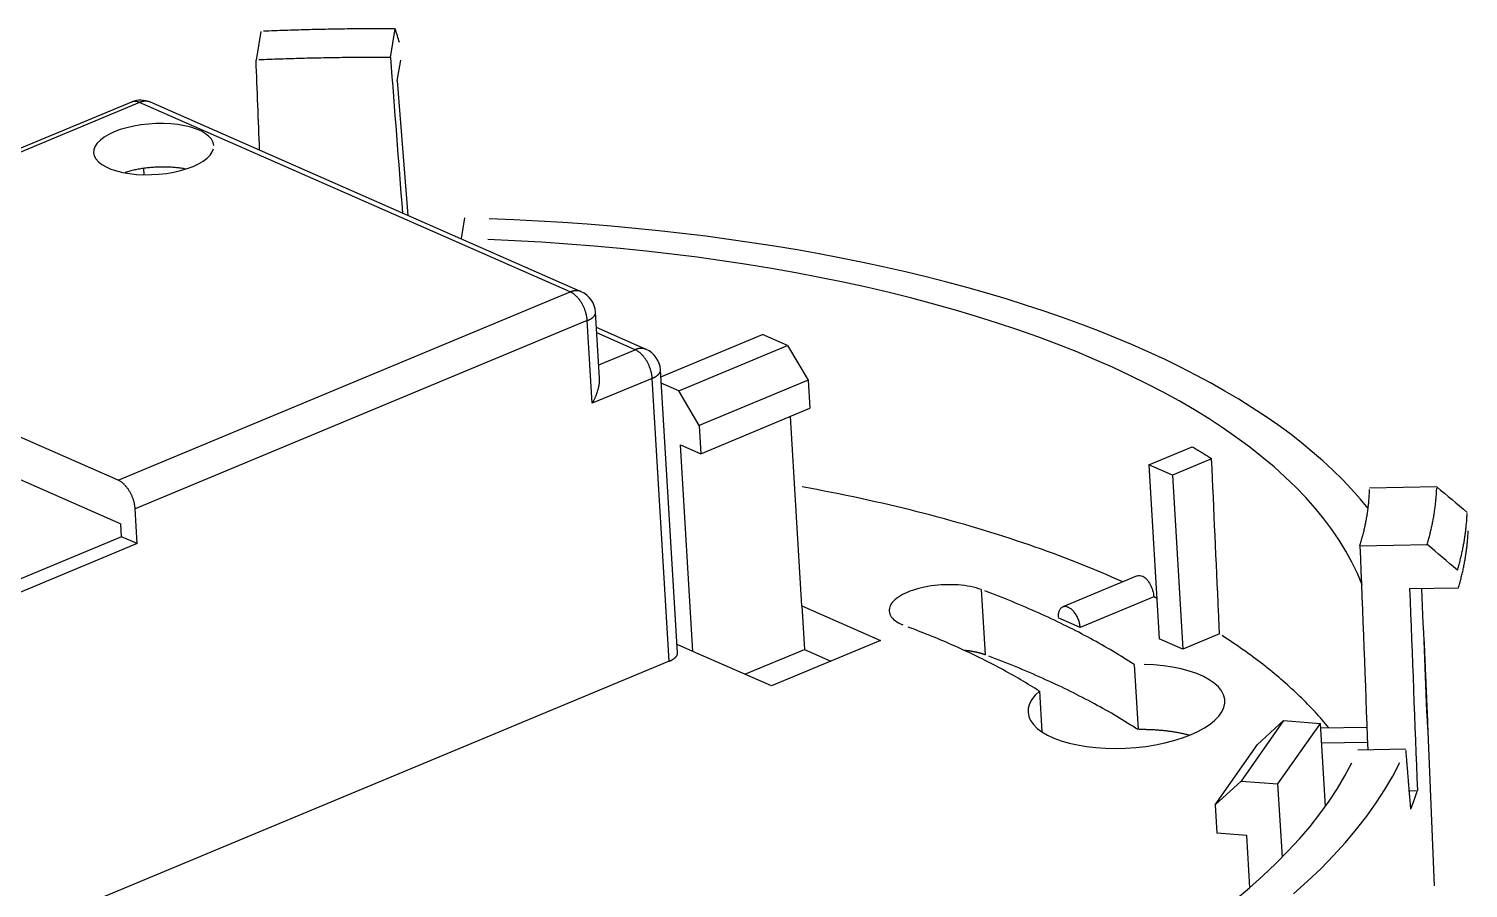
# Model space of a CAD drawing. Extents: x 31 to 995, y 307 to 726.
# Drawn here: x 484.68 to 514.6, y 551.55 to 569.42 of the extents above; entities that cross this region are included whole.
import ezdxf

# ---------------------------------------------------------------- set-up
doc = ezdxf.new("R2010")
doc.units = 0
doc.header["$LTSCALE"] = 10
doc.header["$MEASUREMENT"] = 0
doc.layers.add('3', color=7, linetype='Continuous')

msp = doc.modelspace()

# ---------------------------------------------------------------- linework, layer by layer
at = {"layer": '3', "linetype": 'Continuous'}
for p, q in [((489.504, 569.367), (489.403, 568.77)), ((492.196, 568.823), (492.297, 569.42)), ((492.339, 568.337), (492.412, 568.771)), ((486.817, 567.897), (477.418, 563.984)), ((486.982, 567.888), (477.583, 563.975)), ((495.935, 563.95), (486.982, 567.888)), ((496.164, 563.955), (487.211, 567.893)), ((487.065, 566.518), (487.073, 566.387)), ((493.737, 565.489), (493.665, 565.061)), ((486.536, 560.036), (477.583, 563.975)), ((486.536, 560.036), (495.935, 563.95)), ((496.544, 562.158), (496.462, 563.527)), ((496.289, 563.353), (486.89, 559.44)), ((496.393, 561.634), (496.289, 563.353)), ((497.513, 562.755), (496.481, 563.209)), ((477.638, 563.07), (486.591, 559.131)), ((497.285, 562.749), (496.487, 563.1)), ((497.82, 562.184), (499.932, 563.064)), ((500.454, 562.834), (499.932, 563.064)), ((496.528, 562.434), (497.285, 562.749)), ((498.189, 561.891), (500.454, 562.834)), ((500.454, 562.834), (500.879, 562.118)), ((498.166, 556.446), (497.811, 562.327)), ((497.639, 562.153), (496.393, 561.634)), ((497.994, 556.272), (497.639, 562.153)), ((498.189, 561.891), (497.828, 562.05)), ((500.879, 562.118), (498.614, 561.175)), ((500.879, 562.118), (500.915, 561.53)), ((498.614, 561.175), (498.189, 561.891)), ((498.65, 560.587), (500.915, 561.53)), ((498.614, 561.175), (498.65, 560.587)), ((500.75, 557.42), (500.511, 561.362)), ((498.225, 560.774), (498.65, 560.587)), ((498.485, 556.477), (498.225, 560.774)), ((507.962, 560.356), (508.861, 560.73)), ((507.962, 560.356), (508.18, 556.737)), ((508.452, 560.14), (507.962, 560.356)), ((509.268, 560.48), (508.452, 560.14)), ((508.452, 560.14), (508.671, 556.521)), ((513.951, 559.894), (512.554, 559.868)), ((486.934, 558.716), (486.89, 559.44)), ((486.607, 558.86), (486.591, 559.131)), ((486.607, 558.86), (482.954, 557.339)), ((486.934, 558.716), (482.97, 557.066)), ((486.934, 558.716), (486.607, 558.86)), ((512.353, 558.674), (513.749, 558.701)), ((507.724, 558.045), (506.173, 557.399)), ((513.385, 557.781), (514.4, 557.8)), ((504.479, 557.761), (504.561, 556.404)), ((508.065, 557.612), (506.536, 556.975)), ((500.75, 557.42), (502.383, 556.701)), ((500.75, 557.42), (500.804, 556.515)), ((506.536, 556.975), (506.079, 557.176)), ((498.485, 556.477), (498.156, 556.621)), ((502.383, 556.701), (500.118, 555.758)), ((508.671, 556.521), (508.18, 556.737)), ((509.434, 556.839), (508.671, 556.521)), ((500.118, 555.758), (498.485, 556.477)), ((499.568, 556), (500.804, 556.515)), ((500.804, 556.515), (501.355, 556.273)), ((497.994, 556.272), (477.088, 547.568)), ((507.657, 556.206), (507.739, 554.849)), ((505.688, 555.648), (505.739, 554.803)), ((513.745, 555.241), (513.754, 555.241)), ((513.904, 551.605), (513.759, 555.145)), ((510.766, 555.037), (509.884, 553.78)), ((510.226, 554.541), (510.766, 555.037)), ((510.647, 553.719), (511.529, 554.976)), ((510.766, 555.037), (511.529, 554.976)), ((511.633, 553.253), (511.529, 554.976)), ((511.535, 554.884), (512.497, 554.902)), ((509.344, 553.284), (510.226, 554.541)), ((512.509, 554.584), (511.554, 554.566)), ((513.307, 554.443), (512.305, 554.424)), ((509.884, 553.78), (509.344, 553.284)), ((509.884, 553.78), (510.647, 553.719)), ((510.739, 552.199), (510.647, 553.719)), ((513.379, 553.58), (513.546, 553.583)), ((509.344, 553.284), (509.38, 552.696)), ((510, 552.646), (509.38, 552.696)), ((510.065, 551.57), (510, 552.646))]:
    msp.add_line(p, q, dxfattribs=at)
for points in [[(492.297, 569.42, 0), (492.242, 569.42, 0), (492.186, 569.421, 0), (492.13, 569.421, 0), (492.075, 569.421, 0), (492.019, 569.421, 0), (491.963, 569.421, 0), (491.908, 569.421, 0), (491.852, 569.421, 0), (491.796, 569.421, 0), (491.741, 569.42, 0), (491.685, 569.42, 0), (491.629, 569.42, 0), (491.573, 569.419, 0), (491.518, 569.419, 0), (491.462, 569.418, 0), (491.406, 569.418, 0), (491.35, 569.417, 0), (491.294, 569.417, 0), (491.239, 569.416, 0), (491.183, 569.415, 0), (491.127, 569.414, 0), (491.071, 569.413, 0), (491.015, 569.412, 0), (490.959, 569.411, 0), (490.903, 569.41, 0), (490.848, 569.409, 0), (490.792, 569.408, 0), (490.736, 569.407, 0), (490.68, 569.406, 0), (490.624, 569.404, 0), (490.568, 569.403, 0), (490.512, 569.402, 0), (490.456, 569.4, 0), (490.4, 569.399, 0), (490.344, 569.397, 0), (490.288, 569.395, 0), (490.232, 569.394, 0), (490.176, 569.392, 0), (490.12, 569.39, 0), (490.064, 569.388, 0), (490.008, 569.386, 0), (489.952, 569.385, 0), (489.896, 569.383, 0), (489.84, 569.38, 0), (489.784, 569.378, 0), (489.728, 569.376, 0), (489.672, 569.374, 0), (489.616, 569.372, 0), (489.56, 569.369, 0)], [(492.196, 568.823, 0), (492.141, 568.824, 0), (492.085, 568.824, 0), (492.03, 568.824, 0), (491.974, 568.824, 0), (491.919, 568.824, 0), (491.863, 568.825, 0), (491.807, 568.825, 0), (491.752, 568.824, 0), (491.696, 568.824, 0), (491.64, 568.824, 0), (491.584, 568.824, 0), (491.529, 568.824, 0), (491.473, 568.823, 0), (491.417, 568.823, 0), (491.361, 568.822, 0), (491.306, 568.822, 0), (491.25, 568.821, 0), (491.194, 568.821, 0), (491.138, 568.82, 0), (491.082, 568.819, 0), (491.026, 568.818, 0), (490.971, 568.818, 0), (490.915, 568.817, 0), (490.859, 568.816, 0), (490.803, 568.815, 0), (490.747, 568.813, 0), (490.691, 568.812, 0), (490.635, 568.811, 0), (490.579, 568.81, 0), (490.523, 568.809, 0), (490.467, 568.807, 0), (490.411, 568.806, 0), (490.356, 568.804, 0), (490.3, 568.803, 0), (490.244, 568.801, 0), (490.188, 568.799, 0), (490.132, 568.798, 0), (490.076, 568.796, 0), (490.02, 568.794, 0), (489.964, 568.792, 0), (489.908, 568.79, 0), (489.852, 568.788, 0), (489.796, 568.786, 0), (489.74, 568.784, 0), (489.684, 568.782, 0), (489.628, 568.78, 0), (489.572, 568.777, 0), (489.515, 568.775, 0), (489.459, 568.773, 0)], [(486.982, 567.888, 0), (486.979, 567.89, 0), (486.975, 567.891, 0), (486.972, 567.893, 0), (486.968, 567.894, 0), (486.965, 567.895, 0), (486.961, 567.897, 0), (486.957, 567.898, 0), (486.954, 567.899, 0), (486.95, 567.9, 0), (486.947, 567.901, 0), (486.943, 567.902, 0), (486.94, 567.903, 0), (486.937, 567.904, 0), (486.933, 567.905, 0), (486.93, 567.905, 0), (486.926, 567.906, 0), (486.923, 567.907, 0), (486.919, 567.907, 0), (486.916, 567.908, 0), (486.912, 567.909, 0), (486.909, 567.909, 0), (486.906, 567.909, 0), (486.902, 567.91, 0), (486.899, 567.91, 0), (486.896, 567.91, 0), (486.892, 567.91, 0), (486.889, 567.91, 0), (486.886, 567.91, 0), (486.882, 567.91, 0), (486.879, 567.91, 0), (486.876, 567.91, 0), (486.873, 567.91, 0), (486.869, 567.91, 0), (486.866, 567.91, 0), (486.863, 567.909, 0), (486.86, 567.909, 0), (486.857, 567.908, 0), (486.853, 567.908, 0), (486.85, 567.907, 0), (486.847, 567.907, 0), (486.844, 567.906, 0), (486.841, 567.905, 0), (486.838, 567.904, 0), (486.835, 567.904, 0), (486.832, 567.903, 0), (486.829, 567.902, 0), (486.826, 567.901, 0), (486.823, 567.9, 0), (486.82, 567.899, 0)], [(487.211, 567.893, 0), (487.207, 567.895, 0), (487.203, 567.897, 0), (487.199, 567.899, 0), (487.194, 567.9, 0), (487.19, 567.901, 0), (487.186, 567.903, 0), (487.182, 567.904, 0), (487.177, 567.905, 0), (487.173, 567.907, 0), (487.169, 567.908, 0), (487.164, 567.909, 0), (487.16, 567.91, 0), (487.156, 567.91, 0), (487.151, 567.911, 0), (487.147, 567.912, 0), (487.142, 567.912, 0), (487.138, 567.913, 0), (487.133, 567.913, 0), (487.129, 567.914, 0), (487.124, 567.914, 0), (487.12, 567.914, 0), (487.115, 567.915, 0), (487.11, 567.915, 0), (487.106, 567.915, 0), (487.101, 567.915, 0), (487.096, 567.914, 0), (487.092, 567.914, 0), (487.087, 567.914, 0), (487.082, 567.914, 0), (487.078, 567.913, 0), (487.073, 567.913, 0), (487.068, 567.912, 0), (487.063, 567.911, 0), (487.059, 567.911, 0), (487.054, 567.91, 0), (487.049, 567.909, 0), (487.044, 567.908, 0), (487.04, 567.907, 0), (487.035, 567.906, 0), (487.03, 567.904, 0), (487.025, 567.903, 0), (487.021, 567.902, 0), (487.016, 567.9, 0), (487.011, 567.899, 0), (487.006, 567.897, 0), (487.001, 567.896, 0), (486.997, 567.894, 0), (486.992, 567.892, 0), (486.987, 567.89, 0)], [(488.523, 566.994, 0), (488.509, 567.06, 0), (488.476, 567.123, 0), (488.424, 567.183, 0), (488.353, 567.239, 0), (488.266, 567.29, 0), (488.163, 567.335, 0), (488.046, 567.373, 0), (487.917, 567.404, 0), (487.778, 567.428, 0), (487.63, 567.444, 0), (487.478, 567.451, 0), (487.322, 567.45, 0), (487.165, 567.44, 0), (487.01, 567.423, 0), (486.859, 567.397, 0), (486.715, 567.364, 0), (486.58, 567.324, 0), (486.455, 567.277, 0), (486.344, 567.225, 0), (486.247, 567.168, 0), (486.166, 567.107, 0), (486.103, 567.043, 0), (486.059, 566.977, 0), (486.033, 566.91, 0), (486.027, 566.844, 0), (486.041, 566.778, 0), (486.075, 566.715, 0), (486.127, 566.655, 0), (486.197, 566.599, 0), (486.284, 566.548, 0), (486.387, 566.503, 0), (486.504, 566.465, 0), (486.633, 566.433, 0), (486.773, 566.41, 0), (486.92, 566.394, 0), (487.073, 566.387, 0), (487.229, 566.388, 0), (487.385, 566.398, 0), (487.54, 566.415, 0), (487.691, 566.441, 0), (487.835, 566.474, 0), (487.971, 566.514, 0), (488.095, 566.561, 0), (488.206, 566.613, 0), (488.303, 566.67, 0), (488.384, 566.731, 0), (488.447, 566.795, 0), (488.492, 566.861, 0), (488.517, 566.928, 0)], [(487.943, 566.505, 0), (487.919, 566.51, 0), (487.895, 566.514, 0), (487.871, 566.518, 0), (487.847, 566.521, 0), (487.822, 566.525, 0), (487.797, 566.528, 0), (487.772, 566.531, 0), (487.747, 566.533, 0), (487.722, 566.536, 0), (487.696, 566.538, 0), (487.67, 566.54, 0), (487.644, 566.542, 0), (487.618, 566.543, 0), (487.592, 566.544, 0), (487.566, 566.545, 0), (487.539, 566.546, 0), (487.512, 566.546, 0), (487.486, 566.547, 0), (487.459, 566.547, 0), (487.432, 566.546, 0), (487.405, 566.546, 0), (487.379, 566.545, 0), (487.352, 566.544, 0), (487.325, 566.543, 0), (487.298, 566.541, 0), (487.271, 566.54, 0), (487.244, 566.538, 0), (487.217, 566.535, 0), (487.19, 566.533, 0), (487.164, 566.53, 0), (487.137, 566.527, 0), (487.111, 566.524, 0), (487.084, 566.521, 0), (487.058, 566.517, 0), (487.032, 566.513, 0), (487.006, 566.509, 0), (486.98, 566.504, 0), (486.954, 566.5, 0), (486.928, 566.495, 0), (486.903, 566.49, 0), (486.878, 566.485, 0), (486.853, 566.479, 0), (486.828, 566.474, 0), (486.803, 566.468, 0), (486.779, 566.462, 0), (486.755, 566.455, 0), (486.731, 566.449, 0), (486.708, 566.442, 0), (486.685, 566.435, 0)], [(512.521, 559.448, 0), (512.354, 559.65, 0), (512.176, 559.85, 0), (511.988, 560.048, 0), (511.789, 560.244, 0), (511.58, 560.437, 0), (511.361, 560.628, 0), (511.131, 560.817, 0), (510.892, 561.003, 0), (510.642, 561.186, 0), (510.382, 561.366, 0), (510.113, 561.543, 0), (509.834, 561.717, 0), (509.546, 561.889, 0), (509.248, 562.057, 0), (508.941, 562.222, 0), (508.625, 562.383, 0), (508.3, 562.542, 0), (507.966, 562.696, 0), (507.624, 562.848, 0), (507.273, 562.995, 0), (506.914, 563.14, 0), (506.547, 563.28, 0), (506.171, 563.417, 0), (505.788, 563.549, 0), (505.397, 563.678, 0), (504.999, 563.803, 0), (504.594, 563.924, 0), (504.182, 564.041, 0), (503.762, 564.153, 0), (503.336, 564.262, 0), (502.904, 564.366, 0), (502.465, 564.466, 0), (502.02, 564.561, 0), (501.569, 564.653, 0), (501.113, 564.739, 0), (500.651, 564.822, 0), (500.184, 564.9, 0), (499.712, 564.973, 0), (499.235, 565.042, 0), (498.754, 565.106, 0), (498.268, 565.165, 0), (497.778, 565.22, 0), (497.284, 565.27, 0), (496.786, 565.316, 0), (496.285, 565.357, 0), (495.781, 565.393, 0), (495.274, 565.424, 0), (494.764, 565.45, 0), (494.252, 565.472, 0)], [(512.4, 557.863, 0), (512.3, 558.097, 0), (512.187, 558.328, 0), (512.061, 558.558, 0), (511.92, 558.786, 0), (511.767, 559.011, 0), (511.599, 559.234, 0), (511.419, 559.455, 0), (511.225, 559.673, 0), (511.018, 559.888, 0), (510.799, 560.101, 0), (510.566, 560.31, 0), (510.321, 560.516, 0), (510.063, 560.72, 0), (509.793, 560.919, 0), (509.511, 561.116, 0), (509.217, 561.308, 0), (508.91, 561.498, 0), (508.592, 561.683, 0), (508.263, 561.864, 0), (507.922, 562.041, 0), (507.571, 562.215, 0), (507.208, 562.384, 0), (506.834, 562.548, 0), (506.451, 562.708, 0), (506.057, 562.864, 0), (505.653, 563.015, 0), (505.239, 563.161, 0), (504.815, 563.303, 0), (504.383, 563.439, 0), (503.941, 563.571, 0), (503.491, 563.697, 0), (503.033, 563.819, 0), (502.566, 563.935, 0), (502.091, 564.046, 0), (501.609, 564.151, 0), (501.119, 564.252, 0), (500.622, 564.346, 0), (500.119, 564.436, 0), (499.609, 564.519, 0), (499.093, 564.597, 0), (498.571, 564.67, 0), (498.044, 564.737, 0), (497.511, 564.797, 0), (496.974, 564.853, 0), (496.432, 564.902, 0), (495.885, 564.945, 0), (495.335, 564.983, 0), (494.781, 565.015, 0), (494.225, 565.041, 0)], [(496.164, 563.955, 0), (496.16, 563.957, 0), (496.156, 563.958, 0), (496.152, 563.96, 0), (496.147, 563.961, 0), (496.143, 563.963, 0), (496.139, 563.964, 0), (496.135, 563.966, 0), (496.13, 563.967, 0), (496.126, 563.968, 0), (496.122, 563.969, 0), (496.117, 563.97, 0), (496.113, 563.971, 0), (496.109, 563.972, 0), (496.104, 563.973, 0), (496.1, 563.973, 0), (496.095, 563.974, 0), (496.091, 563.974, 0), (496.086, 563.975, 0), (496.082, 563.975, 0), (496.077, 563.976, 0), (496.073, 563.976, 0), (496.068, 563.976, 0), (496.063, 563.976, 0), (496.059, 563.976, 0), (496.054, 563.976, 0), (496.049, 563.976, 0), (496.045, 563.976, 0), (496.04, 563.975, 0), (496.035, 563.975, 0), (496.031, 563.974, 0), (496.026, 563.974, 0), (496.021, 563.973, 0), (496.016, 563.973, 0), (496.012, 563.972, 0), (496.007, 563.971, 0), (496.002, 563.97, 0), (495.997, 563.969, 0), (495.993, 563.968, 0), (495.988, 563.967, 0), (495.983, 563.966, 0), (495.978, 563.964, 0), (495.974, 563.963, 0), (495.969, 563.962, 0), (495.964, 563.96, 0), (495.959, 563.959, 0), (495.954, 563.957, 0), (495.95, 563.955, 0), (495.945, 563.953, 0), (495.94, 563.951, 0)], [(496.289, 563.353, 0), (496.288, 563.368, 0), (496.287, 563.382, 0), (496.285, 563.397, 0), (496.283, 563.411, 0), (496.281, 563.426, 0), (496.278, 563.441, 0), (496.275, 563.456, 0), (496.272, 563.47, 0), (496.269, 563.485, 0), (496.265, 563.5, 0), (496.261, 563.515, 0), (496.256, 563.53, 0), (496.252, 563.545, 0), (496.247, 563.56, 0), (496.241, 563.574, 0), (496.236, 563.589, 0), (496.23, 563.604, 0), (496.224, 563.618, 0), (496.217, 563.633, 0), (496.211, 563.647, 0), (496.204, 563.661, 0), (496.197, 563.675, 0), (496.19, 563.689, 0), (496.182, 563.702, 0), (496.174, 563.715, 0), (496.166, 563.729, 0), (496.158, 563.741, 0), (496.15, 563.754, 0), (496.141, 563.767, 0), (496.132, 563.779, 0), (496.124, 563.791, 0), (496.115, 563.802, 0), (496.105, 563.813, 0), (496.096, 563.824, 0), (496.087, 563.835, 0), (496.077, 563.845, 0), (496.067, 563.855, 0), (496.057, 563.865, 0), (496.047, 563.874, 0), (496.038, 563.883, 0), (496.027, 563.891, 0), (496.017, 563.9, 0), (496.007, 563.907, 0), (495.997, 563.915, 0), (495.987, 563.921, 0), (495.976, 563.928, 0), (495.966, 563.934, 0), (495.956, 563.94, 0), (495.945, 563.945, 0)], [(496.289, 563.353, 0), (496.296, 563.356, 0), (496.302, 563.359, 0), (496.309, 563.362, 0), (496.315, 563.365, 0), (496.321, 563.368, 0), (496.327, 563.371, 0), (496.333, 563.374, 0), (496.339, 563.377, 0), (496.345, 563.38, 0), (496.35, 563.383, 0), (496.356, 563.386, 0), (496.361, 563.39, 0), (496.367, 563.393, 0), (496.372, 563.396, 0), (496.377, 563.4, 0), (496.382, 563.403, 0), (496.386, 563.406, 0), (496.391, 563.41, 0), (496.395, 563.413, 0), (496.4, 563.417, 0), (496.404, 563.42, 0), (496.408, 563.424, 0), (496.412, 563.427, 0), (496.416, 563.431, 0), (496.419, 563.434, 0), (496.423, 563.438, 0), (496.426, 563.442, 0), (496.429, 563.445, 0), (496.432, 563.449, 0), (496.435, 563.453, 0), (496.438, 563.456, 0), (496.441, 563.46, 0), (496.443, 563.464, 0), (496.445, 563.467, 0), (496.448, 563.471, 0), (496.45, 563.475, 0), (496.451, 563.479, 0), (496.453, 563.482, 0), (496.455, 563.486, 0), (496.456, 563.49, 0), (496.457, 563.494, 0), (496.458, 563.497, 0), (496.459, 563.501, 0), (496.46, 563.505, 0), (496.461, 563.509, 0), (496.461, 563.512, 0), (496.462, 563.516, 0), (496.462, 563.52, 0), (496.462, 563.524, 0)], [(497.513, 562.755, 0), (497.509, 562.756, 0), (497.505, 562.758, 0), (497.501, 562.76, 0), (497.497, 562.761, 0), (497.493, 562.763, 0), (497.488, 562.764, 0), (497.484, 562.765, 0), (497.48, 562.766, 0), (497.476, 562.768, 0), (497.471, 562.769, 0), (497.467, 562.77, 0), (497.463, 562.771, 0), (497.458, 562.771, 0), (497.454, 562.772, 0), (497.449, 562.773, 0), (497.445, 562.774, 0), (497.44, 562.774, 0), (497.436, 562.775, 0), (497.431, 562.775, 0), (497.427, 562.775, 0), (497.422, 562.776, 0), (497.417, 562.776, 0), (497.413, 562.776, 0), (497.408, 562.776, 0), (497.404, 562.776, 0), (497.399, 562.776, 0), (497.394, 562.775, 0), (497.39, 562.775, 0), (497.385, 562.775, 0), (497.38, 562.774, 0), (497.375, 562.774, 0), (497.371, 562.773, 0), (497.366, 562.772, 0), (497.361, 562.772, 0), (497.356, 562.771, 0), (497.352, 562.77, 0), (497.347, 562.769, 0), (497.342, 562.768, 0), (497.337, 562.767, 0), (497.333, 562.765, 0), (497.328, 562.764, 0), (497.323, 562.763, 0), (497.318, 562.761, 0), (497.313, 562.76, 0), (497.309, 562.758, 0), (497.304, 562.757, 0), (497.299, 562.755, 0), (497.294, 562.753, 0), (497.289, 562.751, 0)], [(497.639, 562.153, 0), (497.638, 562.167, 0), (497.636, 562.182, 0), (497.635, 562.196, 0), (497.633, 562.211, 0), (497.63, 562.226, 0), (497.628, 562.24, 0), (497.625, 562.255, 0), (497.622, 562.27, 0), (497.618, 562.285, 0), (497.614, 562.3, 0), (497.61, 562.315, 0), (497.606, 562.33, 0), (497.601, 562.345, 0), (497.596, 562.359, 0), (497.591, 562.374, 0), (497.585, 562.389, 0), (497.579, 562.403, 0), (497.573, 562.418, 0), (497.567, 562.432, 0), (497.56, 562.446, 0), (497.553, 562.461, 0), (497.546, 562.474, 0), (497.539, 562.488, 0), (497.532, 562.502, 0), (497.524, 562.515, 0), (497.516, 562.528, 0), (497.508, 562.541, 0), (497.499, 562.554, 0), (497.491, 562.566, 0), (497.482, 562.578, 0), (497.473, 562.59, 0), (497.464, 562.602, 0), (497.455, 562.613, 0), (497.445, 562.624, 0), (497.436, 562.635, 0), (497.426, 562.645, 0), (497.417, 562.655, 0), (497.407, 562.665, 0), (497.397, 562.674, 0), (497.387, 562.683, 0), (497.377, 562.691, 0), (497.367, 562.699, 0), (497.357, 562.707, 0), (497.346, 562.714, 0), (497.336, 562.721, 0), (497.326, 562.728, 0), (497.316, 562.734, 0), (497.305, 562.739, 0), (497.295, 562.744, 0)], [(497.639, 562.153, 0), (497.645, 562.156, 0), (497.652, 562.159, 0), (497.658, 562.162, 0), (497.665, 562.165, 0), (497.671, 562.168, 0), (497.677, 562.171, 0), (497.683, 562.174, 0), (497.689, 562.177, 0), (497.694, 562.18, 0), (497.7, 562.183, 0), (497.705, 562.186, 0), (497.711, 562.189, 0), (497.716, 562.193, 0), (497.721, 562.196, 0), (497.726, 562.199, 0), (497.731, 562.203, 0), (497.736, 562.206, 0), (497.74, 562.209, 0), (497.745, 562.213, 0), (497.749, 562.216, 0), (497.753, 562.22, 0), (497.757, 562.223, 0), (497.761, 562.227, 0), (497.765, 562.23, 0), (497.769, 562.234, 0), (497.772, 562.238, 0), (497.776, 562.241, 0), (497.779, 562.245, 0), (497.782, 562.249, 0), (497.785, 562.252, 0), (497.787, 562.256, 0), (497.79, 562.26, 0), (497.793, 562.263, 0), (497.795, 562.267, 0), (497.797, 562.271, 0), (497.799, 562.275, 0), (497.801, 562.278, 0), (497.803, 562.282, 0), (497.804, 562.286, 0), (497.806, 562.29, 0), (497.807, 562.293, 0), (497.808, 562.297, 0), (497.809, 562.301, 0), (497.81, 562.305, 0), (497.81, 562.308, 0), (497.811, 562.312, 0), (497.811, 562.316, 0), (497.811, 562.32, 0), (497.811, 562.323, 0)], [(496.393, 561.634, 0), (496.399, 561.645, 0), (496.405, 561.656, 0), (496.411, 561.667, 0), (496.417, 561.678, 0), (496.423, 561.689, 0), (496.428, 561.7, 0), (496.434, 561.711, 0), (496.439, 561.722, 0), (496.444, 561.733, 0), (496.45, 561.744, 0), (496.455, 561.755, 0), (496.459, 561.766, 0), (496.464, 561.777, 0), (496.469, 561.788, 0), (496.473, 561.799, 0), (496.478, 561.81, 0), (496.482, 561.821, 0), (496.486, 561.832, 0), (496.49, 561.843, 0), (496.494, 561.854, 0), (496.498, 561.865, 0), (496.501, 561.876, 0), (496.505, 561.887, 0), (496.508, 561.898, 0), (496.511, 561.909, 0), (496.514, 561.919, 0), (496.517, 561.93, 0), (496.52, 561.941, 0), (496.523, 561.952, 0), (496.525, 561.962, 0), (496.528, 561.973, 0), (496.53, 561.983, 0), (496.532, 561.994, 0), (496.534, 562.004, 0), (496.536, 562.014, 0), (496.537, 562.024, 0), (496.539, 562.035, 0), (496.54, 562.045, 0), (496.541, 562.055, 0), (496.542, 562.064, 0), (496.543, 562.074, 0), (496.544, 562.084, 0), (496.544, 562.093, 0), (496.545, 562.103, 0), (496.545, 562.112, 0), (496.545, 562.122, 0), (496.545, 562.131, 0), (496.545, 562.14, 0), (496.545, 562.149, 0)], [(509.268, 560.48, 0), (509.261, 560.485, 0), (509.253, 560.49, 0), (509.245, 560.495, 0), (509.237, 560.5, 0), (509.229, 560.505, 0), (509.221, 560.51, 0), (509.213, 560.515, 0), (509.205, 560.52, 0), (509.197, 560.525, 0), (509.189, 560.53, 0), (509.181, 560.535, 0), (509.173, 560.54, 0), (509.165, 560.546, 0), (509.156, 560.551, 0), (509.148, 560.556, 0), (509.14, 560.561, 0), (509.132, 560.566, 0), (509.124, 560.571, 0), (509.116, 560.576, 0), (509.108, 560.581, 0), (509.1, 560.586, 0), (509.092, 560.591, 0), (509.084, 560.596, 0), (509.075, 560.601, 0), (509.067, 560.606, 0), (509.059, 560.611, 0), (509.051, 560.616, 0), (509.043, 560.621, 0), (509.035, 560.626, 0), (509.026, 560.631, 0), (509.018, 560.636, 0), (509.01, 560.641, 0), (509.002, 560.646, 0), (508.994, 560.651, 0), (508.985, 560.656, 0), (508.977, 560.661, 0), (508.969, 560.666, 0), (508.961, 560.67, 0), (508.952, 560.675, 0), (508.944, 560.68, 0), (508.936, 560.685, 0), (508.928, 560.69, 0), (508.919, 560.695, 0), (508.911, 560.7, 0), (508.903, 560.705, 0), (508.894, 560.71, 0), (508.886, 560.715, 0), (508.878, 560.72, 0), (508.869, 560.725, 0)], [(486.89, 559.44, 0), (486.889, 559.454, 0), (486.888, 559.468, 0), (486.886, 559.483, 0), (486.884, 559.498, 0), (486.882, 559.512, 0), (486.879, 559.527, 0), (486.876, 559.542, 0), (486.873, 559.557, 0), (486.87, 559.572, 0), (486.866, 559.587, 0), (486.862, 559.601, 0), (486.857, 559.616, 0), (486.852, 559.631, 0), (486.847, 559.646, 0), (486.842, 559.661, 0), (486.837, 559.675, 0), (486.831, 559.69, 0), (486.825, 559.705, 0), (486.818, 559.719, 0), (486.812, 559.733, 0), (486.805, 559.747, 0), (486.798, 559.761, 0), (486.79, 559.775, 0), (486.783, 559.788, 0), (486.775, 559.802, 0), (486.767, 559.815, 0), (486.759, 559.828, 0), (486.751, 559.84, 0), (486.742, 559.853, 0), (486.733, 559.865, 0), (486.724, 559.877, 0), (486.715, 559.888, 0), (486.706, 559.9, 0), (486.697, 559.911, 0), (486.687, 559.921, 0), (486.678, 559.932, 0), (486.668, 559.942, 0), (486.658, 559.951, 0), (486.648, 559.96, 0), (486.638, 559.969, 0), (486.628, 559.978, 0), (486.618, 559.986, 0), (486.608, 559.994, 0), (486.598, 560.001, 0), (486.588, 560.008, 0), (486.577, 560.014, 0), (486.567, 560.02, 0), (486.557, 560.026, 0), (486.546, 560.031, 0)], [(507.421, 557.919, 0), (507.307, 557.97, 0), (507.191, 558.021, 0), (507.075, 558.072, 0), (506.958, 558.122, 0), (506.839, 558.172, 0), (506.72, 558.221, 0), (506.6, 558.27, 0), (506.478, 558.319, 0), (506.356, 558.367, 0), (506.233, 558.414, 0), (506.109, 558.461, 0), (505.983, 558.508, 0), (505.857, 558.554, 0), (505.73, 558.6, 0), (505.602, 558.645, 0), (505.473, 558.69, 0), (505.344, 558.734, 0), (505.213, 558.778, 0), (505.081, 558.822, 0), (504.949, 558.865, 0), (504.815, 558.907, 0), (504.681, 558.949, 0), (504.546, 558.991, 0), (504.41, 559.032, 0), (504.273, 559.073, 0), (504.135, 559.113, 0), (503.997, 559.152, 0), (503.857, 559.191, 0), (503.717, 559.23, 0), (503.576, 559.268, 0), (503.434, 559.306, 0), (503.292, 559.343, 0), (503.148, 559.38, 0), (503.004, 559.416, 0), (502.859, 559.452, 0), (502.714, 559.487, 0), (502.567, 559.521, 0), (502.42, 559.556, 0), (502.272, 559.589, 0), (502.123, 559.622, 0), (501.974, 559.655, 0), (501.824, 559.687, 0), (501.673, 559.719, 0), (501.521, 559.75, 0), (501.369, 559.78, 0), (501.216, 559.81, 0), (501.063, 559.84, 0), (500.909, 559.869, 0), (500.754, 559.897, 0)], [(512.353, 558.674, 0), (512.36, 558.698, 0), (512.367, 558.722, 0), (512.374, 558.746, 0), (512.381, 558.77, 0), (512.388, 558.794, 0), (512.394, 558.818, 0), (512.401, 558.841, 0), (512.407, 558.865, 0), (512.414, 558.889, 0), (512.42, 558.913, 0), (512.426, 558.937, 0), (512.431, 558.961, 0), (512.437, 558.985, 0), (512.443, 559.009, 0), (512.448, 559.033, 0), (512.453, 559.057, 0), (512.459, 559.081, 0), (512.464, 559.104, 0), (512.468, 559.128, 0), (512.473, 559.152, 0), (512.478, 559.176, 0), (512.482, 559.2, 0), (512.487, 559.224, 0), (512.491, 559.248, 0), (512.495, 559.272, 0), (512.499, 559.296, 0), (512.503, 559.319, 0), (512.506, 559.343, 0), (512.51, 559.367, 0), (512.513, 559.391, 0), (512.517, 559.415, 0), (512.52, 559.439, 0), (512.523, 559.463, 0), (512.526, 559.487, 0), (512.529, 559.51, 0), (512.531, 559.534, 0), (512.534, 559.558, 0), (512.536, 559.582, 0), (512.538, 559.606, 0), (512.54, 559.63, 0), (512.542, 559.653, 0), (512.544, 559.677, 0), (512.546, 559.701, 0), (512.547, 559.725, 0), (512.549, 559.749, 0), (512.55, 559.772, 0), (512.551, 559.796, 0), (512.552, 559.82, 0), (512.553, 559.844, 0)], [(513.749, 558.701, 0), (513.757, 558.725, 0), (513.764, 558.749, 0), (513.77, 558.772, 0), (513.777, 558.796, 0), (513.784, 558.82, 0), (513.79, 558.844, 0), (513.797, 558.868, 0), (513.803, 558.892, 0), (513.809, 558.916, 0), (513.815, 558.94, 0), (513.821, 558.964, 0), (513.826, 558.988, 0), (513.832, 559.012, 0), (513.838, 559.035, 0), (513.843, 559.059, 0), (513.848, 559.083, 0), (513.853, 559.107, 0), (513.858, 559.131, 0), (513.863, 559.155, 0), (513.868, 559.179, 0), (513.872, 559.203, 0), (513.877, 559.227, 0), (513.881, 559.251, 0), (513.885, 559.274, 0), (513.889, 559.298, 0), (513.893, 559.322, 0), (513.897, 559.346, 0), (513.901, 559.37, 0), (513.905, 559.394, 0), (513.908, 559.418, 0), (513.911, 559.442, 0), (513.915, 559.465, 0), (513.918, 559.489, 0), (513.921, 559.513, 0), (513.923, 559.537, 0), (513.926, 559.561, 0), (513.929, 559.585, 0), (513.931, 559.609, 0), (513.933, 559.632, 0), (513.936, 559.656, 0), (513.938, 559.68, 0), (513.94, 559.704, 0), (513.941, 559.728, 0), (513.943, 559.751, 0), (513.945, 559.775, 0), (513.946, 559.799, 0), (513.947, 559.823, 0), (513.949, 559.847, 0), (513.95, 559.87, 0)], [(514.379, 558.165, 0), (514.387, 558.189, 0), (514.394, 558.213, 0), (514.4, 558.237, 0), (514.407, 558.261, 0), (514.414, 558.285, 0), (514.42, 558.309, 0), (514.427, 558.333, 0), (514.433, 558.358, 0), (514.439, 558.382, 0), (514.445, 558.406, 0), (514.451, 558.43, 0), (514.457, 558.454, 0), (514.462, 558.478, 0), (514.468, 558.502, 0), (514.473, 558.526, 0), (514.478, 558.55, 0), (514.483, 558.574, 0), (514.488, 558.598, 0), (514.493, 558.622, 0), (514.498, 558.647, 0), (514.503, 558.671, 0), (514.507, 558.695, 0), (514.511, 558.719, 0), (514.516, 558.743, 0), (514.52, 558.767, 0), (514.524, 558.791, 0), (514.528, 558.815, 0), (514.531, 558.839, 0), (514.535, 558.863, 0), (514.539, 558.887, 0), (514.542, 558.911, 0), (514.545, 558.935, 0), (514.548, 558.959, 0), (514.551, 558.983, 0), (514.554, 559.007, 0), (514.557, 559.031, 0), (514.559, 559.055, 0), (514.562, 559.079, 0), (514.564, 559.103, 0), (514.567, 559.127, 0), (514.569, 559.151, 0), (514.571, 559.175, 0), (514.573, 559.199, 0), (514.574, 559.223, 0), (514.576, 559.247, 0), (514.577, 559.271, 0), (514.579, 559.295, 0), (514.58, 559.319, 0), (514.581, 559.343, 0)], [(514.4, 557.8, 0), (514.408, 557.824, 0), (514.415, 557.848, 0), (514.422, 557.873, 0), (514.428, 557.897, 0), (514.435, 557.921, 0), (514.441, 557.945, 0), (514.448, 557.969, 0), (514.454, 557.994, 0), (514.46, 558.018, 0), (514.466, 558.042, 0), (514.472, 558.066, 0), (514.478, 558.09, 0), (514.484, 558.115, 0), (514.489, 558.139, 0), (514.495, 558.163, 0), (514.5, 558.187, 0), (514.505, 558.211, 0), (514.51, 558.236, 0), (514.515, 558.26, 0), (514.52, 558.284, 0), (514.524, 558.308, 0), (514.529, 558.332, 0), (514.533, 558.357, 0), (514.538, 558.381, 0), (514.542, 558.405, 0), (514.546, 558.429, 0), (514.55, 558.453, 0), (514.553, 558.477, 0), (514.557, 558.502, 0), (514.56, 558.526, 0), (514.564, 558.55, 0), (514.567, 558.574, 0), (514.57, 558.598, 0), (514.573, 558.622, 0), (514.576, 558.647, 0), (514.579, 558.671, 0), (514.581, 558.695, 0), (514.584, 558.719, 0), (514.586, 558.743, 0), (514.589, 558.767, 0), (514.591, 558.791, 0), (514.593, 558.816, 0), (514.595, 558.84, 0), (514.596, 558.864, 0), (514.598, 558.888, 0), (514.599, 558.912, 0), (514.601, 558.936, 0), (514.602, 558.96, 0), (514.603, 558.984, 0)], [(504.479, 557.761, 0), (504.428, 557.779, 0), (504.373, 557.795, 0), (504.316, 557.81, 0), (504.256, 557.823, 0), (504.194, 557.834, 0), (504.13, 557.843, 0), (504.064, 557.851, 0), (503.997, 557.857, 0), (503.929, 557.861, 0), (503.86, 557.863, 0), (503.789, 557.863, 0), (503.719, 557.861, 0), (503.648, 557.858, 0), (503.578, 557.852, 0), (503.508, 557.845, 0), (503.439, 557.836, 0), (503.37, 557.825, 0), (503.303, 557.812, 0), (503.238, 557.798, 0), (503.174, 557.782, 0), (503.112, 557.764, 0), (503.053, 557.745, 0), (502.996, 557.725, 0), (502.942, 557.703, 0), (502.89, 557.68, 0), (502.842, 557.656, 0), (502.798, 557.63, 0), (502.756, 557.604, 0), (502.719, 557.577, 0), (502.685, 557.549, 0), (502.655, 557.52, 0), (502.629, 557.491, 0), (502.608, 557.462, 0), (502.59, 557.432, 0), (502.577, 557.402, 0), (502.569, 557.372, 0), (502.564, 557.342, 0), (502.565, 557.312, 0), (502.569, 557.282, 0), (502.578, 557.253, 0), (502.592, 557.224, 0), (502.61, 557.196, 0), (502.632, 557.169, 0), (502.658, 557.142, 0), (502.688, 557.117, 0), (502.722, 557.092, 0), (502.76, 557.069, 0), (502.802, 557.047, 0), (502.847, 557.026, 0)], [(507.657, 556.206, 0), (507.604, 556.241, 0), (507.55, 556.275, 0), (507.495, 556.31, 0), (507.44, 556.344, 0), (507.385, 556.378, 0), (507.329, 556.412, 0), (507.273, 556.446, 0), (507.217, 556.479, 0), (507.16, 556.513, 0), (507.102, 556.546, 0), (507.044, 556.58, 0), (506.986, 556.613, 0), (506.927, 556.646, 0), (506.868, 556.679, 0), (506.809, 556.711, 0), (506.749, 556.744, 0), (506.689, 556.777, 0), (506.628, 556.809, 0), (506.567, 556.841, 0), (506.505, 556.873, 0), (506.443, 556.905, 0), (506.381, 556.936, 0), (506.318, 556.968, 0), (506.255, 556.999, 0), (506.192, 557.031, 0), (506.128, 557.062, 0), (506.064, 557.093, 0), (505.999, 557.124, 0), (505.934, 557.154, 0), (505.868, 557.185, 0), (505.802, 557.215, 0), (505.736, 557.245, 0), (505.669, 557.275, 0), (505.602, 557.305, 0), (505.535, 557.335, 0), (505.467, 557.364, 0), (505.399, 557.394, 0), (505.33, 557.423, 0), (505.262, 557.452, 0), (505.192, 557.481, 0), (505.123, 557.51, 0), (505.053, 557.538, 0), (504.982, 557.567, 0), (504.911, 557.595, 0), (504.84, 557.623, 0), (504.769, 557.651, 0), (504.697, 557.679, 0), (504.625, 557.706, 0), (504.552, 557.734, 0)], [(508.13, 557.579, 0), (508.128, 557.58, 0), (508.127, 557.581, 0), (508.126, 557.581, 0), (508.124, 557.582, 0), (508.123, 557.582, 0), (508.122, 557.583, 0), (508.121, 557.584, 0), (508.119, 557.584, 0), (508.118, 557.585, 0), (508.117, 557.586, 0), (508.115, 557.586, 0), (508.114, 557.587, 0), (508.113, 557.588, 0), (508.112, 557.588, 0), (508.11, 557.589, 0), (508.109, 557.59, 0), (508.108, 557.59, 0), (508.106, 557.591, 0), (508.105, 557.592, 0), (508.104, 557.592, 0), (508.102, 557.593, 0), (508.101, 557.594, 0), (508.1, 557.594, 0), (508.099, 557.595, 0), (508.097, 557.596, 0), (508.096, 557.596, 0), (508.095, 557.597, 0), (508.093, 557.598, 0), (508.092, 557.598, 0), (508.091, 557.599, 0), (508.09, 557.599, 0), (508.088, 557.6, 0), (508.087, 557.601, 0), (508.086, 557.601, 0), (508.084, 557.602, 0), (508.083, 557.603, 0), (508.082, 557.603, 0), (508.08, 557.604, 0), (508.079, 557.605, 0), (508.078, 557.605, 0), (508.077, 557.606, 0), (508.075, 557.607, 0), (508.074, 557.607, 0), (508.073, 557.608, 0), (508.071, 557.609, 0), (508.07, 557.609, 0), (508.069, 557.61, 0), (508.068, 557.611, 0), (508.066, 557.611, 0)], [(506.536, 556.975, 0), (506.534, 556.995, 0), (506.532, 557.016, 0), (506.528, 557.036, 0), (506.524, 557.057, 0), (506.519, 557.078, 0), (506.513, 557.099, 0), (506.506, 557.12, 0), (506.498, 557.14, 0), (506.49, 557.161, 0), (506.481, 557.181, 0), (506.471, 557.2, 0), (506.461, 557.219, 0), (506.45, 557.238, 0), (506.438, 557.256, 0), (506.426, 557.273, 0), (506.414, 557.289, 0), (506.401, 557.305, 0), (506.387, 557.32, 0), (506.374, 557.333, 0), (506.36, 557.346, 0), (506.346, 557.358, 0), (506.331, 557.368, 0), (506.317, 557.377, 0), (506.303, 557.386, 0), (506.288, 557.392, 0), (506.274, 557.398, 0), (506.26, 557.403, 0), (506.246, 557.406, 0), (506.232, 557.408, 0), (506.218, 557.408, 0), (506.205, 557.407, 0), (506.193, 557.405, 0), (506.18, 557.402, 0), (506.169, 557.397, 0), (506.157, 557.391, 0), (506.147, 557.384, 0), (506.137, 557.376, 0), (506.127, 557.366, 0), (506.119, 557.355, 0), (506.111, 557.343, 0), (506.104, 557.33, 0), (506.098, 557.317, 0), (506.092, 557.302, 0), (506.088, 557.286, 0), (506.084, 557.269, 0), (506.081, 557.252, 0), (506.079, 557.234, 0), (506.078, 557.215, 0), (506.078, 557.196, 0)], [(505.688, 555.648, 0), (505.641, 555.679, 0), (505.593, 555.709, 0), (505.545, 555.739, 0), (505.496, 555.769, 0), (505.448, 555.798, 0), (505.399, 555.828, 0), (505.349, 555.858, 0), (505.299, 555.887, 0), (505.249, 555.916, 0), (505.198, 555.945, 0), (505.147, 555.975, 0), (505.096, 556.003, 0), (505.045, 556.032, 0), (504.993, 556.061, 0), (504.94, 556.09, 0), (504.888, 556.118, 0), (504.834, 556.146, 0), (504.781, 556.175, 0), (504.727, 556.203, 0), (504.673, 556.231, 0), (504.619, 556.258, 0), (504.564, 556.286, 0), (504.509, 556.314, 0), (504.453, 556.341, 0), (504.398, 556.368, 0), (504.341, 556.396, 0), (504.285, 556.423, 0), (504.228, 556.45, 0), (504.171, 556.476, 0), (504.113, 556.503, 0), (504.056, 556.529, 0), (503.997, 556.556, 0), (503.939, 556.582, 0), (503.88, 556.608, 0), (503.821, 556.634, 0), (503.762, 556.66, 0), (503.702, 556.686, 0), (503.642, 556.711, 0), (503.581, 556.737, 0), (503.52, 556.762, 0), (503.459, 556.787, 0), (503.398, 556.812, 0), (503.336, 556.837, 0), (503.274, 556.862, 0), (503.212, 556.886, 0), (503.149, 556.911, 0), (503.086, 556.935, 0), (503.023, 556.959, 0), (502.959, 556.983, 0)], [(511.705, 554.887, 0), (511.671, 554.928, 0), (511.636, 554.97, 0), (511.601, 555.011, 0), (511.565, 555.053, 0), (511.529, 555.094, 0), (511.493, 555.135, 0), (511.456, 555.176, 0), (511.418, 555.217, 0), (511.38, 555.258, 0), (511.342, 555.299, 0), (511.303, 555.339, 0), (511.264, 555.38, 0), (511.224, 555.42, 0), (511.184, 555.461, 0), (511.143, 555.501, 0), (511.102, 555.541, 0), (511.06, 555.581, 0), (511.018, 555.621, 0), (510.975, 555.661, 0), (510.932, 555.701, 0), (510.889, 555.74, 0), (510.845, 555.78, 0), (510.801, 555.819, 0), (510.756, 555.858, 0), (510.71, 555.898, 0), (510.665, 555.937, 0), (510.619, 555.976, 0), (510.572, 556.015, 0), (510.525, 556.053, 0), (510.477, 556.092, 0), (510.429, 556.13, 0), (510.381, 556.169, 0), (510.332, 556.207, 0), (510.283, 556.245, 0), (510.233, 556.283, 0), (510.183, 556.321, 0), (510.132, 556.359, 0), (510.081, 556.397, 0), (510.029, 556.434, 0), (509.977, 556.471, 0), (509.925, 556.509, 0), (509.872, 556.546, 0), (509.819, 556.583, 0), (509.765, 556.62, 0), (509.711, 556.657, 0), (509.656, 556.693, 0), (509.601, 556.73, 0), (509.546, 556.766, 0), (509.49, 556.803, 0)], [(513.754, 555.241, 0), (513.753, 555.271, 0), (513.751, 555.3, 0), (513.75, 555.33, 0), (513.749, 555.359, 0), (513.748, 555.388, 0), (513.746, 555.418, 0), (513.745, 555.447, 0), (513.744, 555.477, 0), (513.743, 555.506, 0), (513.741, 555.535, 0), (513.74, 555.565, 0), (513.739, 555.594, 0), (513.738, 555.624, 0), (513.736, 555.653, 0), (513.735, 555.682, 0), (513.734, 555.712, 0), (513.732, 555.741, 0), (513.731, 555.771, 0), (513.73, 555.8, 0), (513.729, 555.829, 0), (513.727, 555.859, 0), (513.726, 555.888, 0), (513.725, 555.918, 0), (513.723, 555.947, 0), (513.722, 555.976, 0), (513.721, 556.006, 0), (513.72, 556.035, 0), (513.718, 556.064, 0), (513.717, 556.094, 0), (513.716, 556.123, 0), (513.714, 556.153, 0), (513.713, 556.182, 0), (513.712, 556.211, 0), (513.711, 556.241, 0), (513.709, 556.27, 0), (513.708, 556.3, 0), (513.707, 556.329, 0), (513.705, 556.358, 0), (513.704, 556.388, 0), (513.703, 556.417, 0), (513.701, 556.447, 0), (513.7, 556.476, 0), (513.699, 556.505, 0), (513.698, 556.535, 0), (513.696, 556.564, 0), (513.695, 556.594, 0), (513.694, 556.623, 0), (513.692, 556.652, 0), (513.691, 556.682, 0)], [(497.994, 556.272, 0), (498.001, 556.275, 0), (498.007, 556.278, 0), (498.014, 556.281, 0), (498.02, 556.284, 0), (498.026, 556.287, 0), (498.032, 556.29, 0), (498.038, 556.293, 0), (498.044, 556.296, 0), (498.05, 556.299, 0), (498.055, 556.302, 0), (498.061, 556.305, 0), (498.066, 556.309, 0), (498.071, 556.312, 0), (498.076, 556.315, 0), (498.081, 556.319, 0), (498.086, 556.322, 0), (498.091, 556.325, 0), (498.096, 556.329, 0), (498.1, 556.332, 0), (498.104, 556.336, 0), (498.109, 556.339, 0), (498.113, 556.343, 0), (498.117, 556.346, 0), (498.12, 556.35, 0), (498.124, 556.353, 0), (498.127, 556.357, 0), (498.131, 556.361, 0), (498.134, 556.364, 0), (498.137, 556.368, 0), (498.14, 556.372, 0), (498.143, 556.375, 0), (498.145, 556.379, 0), (498.148, 556.383, 0), (498.15, 556.386, 0), (498.152, 556.39, 0), (498.154, 556.394, 0), (498.156, 556.398, 0), (498.158, 556.401, 0), (498.159, 556.405, 0), (498.161, 556.409, 0), (498.162, 556.413, 0), (498.163, 556.416, 0), (498.164, 556.42, 0), (498.165, 556.424, 0), (498.166, 556.428, 0), (498.166, 556.431, 0), (498.166, 556.435, 0), (498.166, 556.439, 0), (498.166, 556.443, 0)], [(504.561, 556.404, 0), (504.554, 556.406, 0), (504.546, 556.409, 0), (504.539, 556.412, 0), (504.531, 556.414, 0), (504.524, 556.417, 0), (504.516, 556.419, 0), (504.509, 556.422, 0), (504.501, 556.424, 0), (504.493, 556.427, 0), (504.485, 556.429, 0), (504.477, 556.431, 0), (504.469, 556.434, 0), (504.461, 556.436, 0), (504.453, 556.438, 0), (504.445, 556.441, 0), (504.437, 556.443, 0), (504.429, 556.445, 0), (504.42, 556.447, 0), (504.412, 556.449, 0), (504.403, 556.451, 0), (504.395, 556.453, 0), (504.386, 556.455, 0), (504.378, 556.457, 0), (504.369, 556.459, 0), (504.361, 556.461, 0), (504.352, 556.463, 0), (504.343, 556.464, 0), (504.334, 556.466, 0), (504.325, 556.468, 0), (504.316, 556.47, 0), (504.307, 556.471, 0), (504.298, 556.473, 0), (504.289, 556.475, 0), (504.28, 556.476, 0), (504.271, 556.478, 0), (504.262, 556.479, 0), (504.253, 556.48, 0), (504.243, 556.482, 0), (504.234, 556.483, 0), (504.225, 556.485, 0), (504.215, 556.486, 0), (504.206, 556.487, 0), (504.197, 556.488, 0), (504.187, 556.489, 0), (504.178, 556.491, 0), (504.168, 556.492, 0), (504.158, 556.493, 0), (504.149, 556.494, 0), (504.139, 556.495, 0)], [(507.739, 554.849, 0), (507.686, 554.883, 0), (507.632, 554.918, 0), (507.577, 554.952, 0), (507.522, 554.987, 0), (507.467, 555.021, 0), (507.411, 555.055, 0), (507.355, 555.089, 0), (507.299, 555.122, 0), (507.242, 555.156, 0), (507.184, 555.189, 0), (507.126, 555.223, 0), (507.068, 555.256, 0), (507.009, 555.289, 0), (506.95, 555.322, 0), (506.891, 555.354, 0), (506.831, 555.387, 0), (506.771, 555.419, 0), (506.71, 555.452, 0), (506.649, 555.484, 0), (506.587, 555.516, 0), (506.525, 555.548, 0), (506.463, 555.579, 0), (506.4, 555.611, 0), (506.337, 555.642, 0), (506.274, 555.674, 0), (506.21, 555.705, 0), (506.146, 555.736, 0), (506.081, 555.766, 0), (506.016, 555.797, 0), (505.95, 555.828, 0), (505.884, 555.858, 0), (505.818, 555.888, 0), (505.751, 555.918, 0), (505.684, 555.948, 0), (505.617, 555.978, 0), (505.549, 556.007, 0), (505.481, 556.037, 0), (505.412, 556.066, 0), (505.344, 556.095, 0), (505.274, 556.124, 0), (505.205, 556.152, 0), (505.135, 556.181, 0), (505.064, 556.209, 0), (504.993, 556.238, 0), (504.922, 556.266, 0), (504.851, 556.294, 0), (504.779, 556.321, 0), (504.707, 556.349, 0), (504.634, 556.376, 0)], [(505.688, 555.648, 0), (505.6, 555.563, 0), (505.531, 555.476, 0), (505.484, 555.387, 0), (505.457, 555.298, 0), (505.452, 555.209, 0), (505.468, 555.121, 0), (505.506, 555.036, 0), (505.564, 554.953, 0), (505.643, 554.875, 0), (505.741, 554.801, 0), (505.857, 554.733, 0), (505.991, 554.672, 0), (506.141, 554.617, 0), (506.304, 554.57, 0), (506.481, 554.53, 0), (506.667, 554.499, 0), (506.863, 554.477, 0), (507.065, 554.464, 0), (507.272, 554.46, 0), (507.481, 554.465, 0), (507.691, 554.479, 0), (507.898, 554.502, 0), (508.101, 554.534, 0), (508.298, 554.575, 0), (508.486, 554.623, 0), (508.664, 554.678, 0), (508.83, 554.741, 0), (508.982, 554.809, 0), (509.118, 554.884, 0), (509.238, 554.962, 0), (509.339, 555.045, 0), (509.421, 555.131, 0), (509.483, 555.219, 0), (509.524, 555.308, 0), (509.543, 555.397, 0), (509.542, 555.486, 0), (509.518, 555.573, 0), (509.474, 555.658, 0), (509.409, 555.739, 0), (509.324, 555.816, 0), (509.22, 555.888, 0), (509.098, 555.954, 0), (508.959, 556.013, 0), (508.805, 556.066, 0), (508.637, 556.111, 0), (508.457, 556.147, 0), (508.267, 556.175, 0), (508.069, 556.195, 0), (507.865, 556.205, 0)], [(513.761, 554.86, 0), (513.762, 554.867, 0), (513.762, 554.875, 0), (513.762, 554.883, 0), (513.762, 554.89, 0), (513.762, 554.898, 0), (513.762, 554.906, 0), (513.762, 554.913, 0), (513.762, 554.921, 0), (513.763, 554.929, 0), (513.763, 554.936, 0), (513.763, 554.944, 0), (513.763, 554.952, 0), (513.763, 554.959, 0), (513.763, 554.967, 0), (513.763, 554.974, 0), (513.763, 554.982, 0), (513.763, 554.99, 0), (513.763, 554.997, 0), (513.763, 555.005, 0), (513.762, 555.013, 0), (513.762, 555.02, 0), (513.762, 555.028, 0), (513.762, 555.036, 0), (513.762, 555.043, 0), (513.762, 555.051, 0), (513.762, 555.058, 0), (513.762, 555.066, 0), (513.761, 555.074, 0), (513.761, 555.081, 0), (513.761, 555.089, 0), (513.761, 555.097, 0), (513.76, 555.104, 0), (513.76, 555.112, 0), (513.76, 555.12, 0), (513.76, 555.127, 0), (513.759, 555.135, 0), (513.759, 555.142, 0), (513.759, 555.15, 0), (513.758, 555.158, 0), (513.758, 555.165, 0), (513.758, 555.173, 0), (513.757, 555.181, 0), (513.757, 555.188, 0), (513.757, 555.196, 0), (513.756, 555.203, 0), (513.756, 555.211, 0), (513.755, 555.219, 0), (513.755, 555.226, 0), (513.754, 555.234, 0)], [(508.807, 554.731, 0), (508.789, 554.736, 0), (508.77, 554.741, 0), (508.751, 554.746, 0), (508.732, 554.75, 0), (508.713, 554.755, 0), (508.693, 554.759, 0), (508.674, 554.764, 0), (508.654, 554.768, 0), (508.634, 554.772, 0), (508.615, 554.776, 0), (508.595, 554.78, 0), (508.574, 554.784, 0), (508.554, 554.787, 0), (508.534, 554.791, 0), (508.513, 554.795, 0), (508.492, 554.798, 0), (508.472, 554.801, 0), (508.451, 554.804, 0), (508.43, 554.807, 0), (508.409, 554.81, 0), (508.388, 554.813, 0), (508.366, 554.816, 0), (508.345, 554.819, 0), (508.323, 554.821, 0), (508.302, 554.824, 0), (508.28, 554.826, 0), (508.258, 554.828, 0), (508.236, 554.83, 0), (508.214, 554.832, 0), (508.192, 554.834, 0), (508.17, 554.836, 0), (508.148, 554.838, 0), (508.126, 554.839, 0), (508.104, 554.841, 0), (508.081, 554.842, 0), (508.059, 554.843, 0), (508.036, 554.844, 0), (508.014, 554.845, 0), (507.991, 554.846, 0), (507.968, 554.847, 0), (507.946, 554.848, 0), (507.923, 554.848, 0), (507.9, 554.849, 0), (507.877, 554.849, 0), (507.854, 554.849, 0), (507.831, 554.849, 0), (507.808, 554.849, 0), (507.785, 554.849, 0), (507.762, 554.849, 0)], [(513.41, 553.199, 0), (513.408, 553.224, 0), (513.406, 553.249, 0), (513.404, 553.273, 0), (513.402, 553.298, 0), (513.4, 553.323, 0), (513.398, 553.348, 0), (513.396, 553.373, 0), (513.393, 553.398, 0), (513.391, 553.423, 0), (513.389, 553.448, 0), (513.387, 553.473, 0), (513.385, 553.497, 0), (513.383, 553.522, 0), (513.381, 553.547, 0), (513.379, 553.572, 0), (513.377, 553.597, 0), (513.375, 553.622, 0), (513.373, 553.647, 0), (513.371, 553.672, 0), (513.369, 553.697, 0), (513.367, 553.721, 0), (513.365, 553.746, 0), (513.363, 553.771, 0), (513.361, 553.796, 0), (513.359, 553.821, 0), (513.357, 553.846, 0), (513.355, 553.871, 0), (513.353, 553.896, 0), (513.351, 553.921, 0), (513.349, 553.945, 0), (513.347, 553.97, 0), (513.345, 553.995, 0), (513.343, 554.02, 0), (513.34, 554.045, 0), (513.338, 554.07, 0), (513.336, 554.095, 0), (513.334, 554.12, 0), (513.332, 554.145, 0), (513.33, 554.169, 0), (513.328, 554.194, 0), (513.326, 554.219, 0), (513.324, 554.244, 0), (513.322, 554.269, 0), (513.32, 554.294, 0), (513.318, 554.319, 0), (513.316, 554.344, 0), (513.314, 554.369, 0), (513.312, 554.393, 0), (513.309, 554.418, 0)], [(509.755, 551.311, 0), (510.053, 551.56, 0), (510.336, 551.811, 0), (510.604, 552.064, 0), (510.856, 552.32, 0), (511.093, 552.578, 0), (511.315, 552.838, 0), (511.52, 553.099, 0), (511.71, 553.362, 0), (511.883, 553.626, 0), (512.04, 553.891, 0), (512.181, 554.157, 0)], [(510.968, 551.433, 0), (511.263, 551.697, 0), (511.543, 551.964, 0), (511.806, 552.233, 0), (512.053, 552.504, 0), (512.283, 552.777, 0), (512.497, 553.051, 0), (512.693, 553.328, 0), (512.873, 553.605, 0), (513.035, 553.884, 0), (513.18, 554.163, 0)], [(513.41, 553.199, 0), (513.413, 553.206, 0), (513.416, 553.214, 0), (513.419, 553.222, 0), (513.422, 553.229, 0), (513.425, 553.237, 0), (513.428, 553.245, 0), (513.431, 553.253, 0), (513.434, 553.26, 0), (513.437, 553.268, 0), (513.44, 553.276, 0), (513.443, 553.283, 0), (513.445, 553.291, 0), (513.448, 553.299, 0), (513.451, 553.306, 0), (513.454, 553.314, 0), (513.457, 553.322, 0), (513.46, 553.329, 0), (513.463, 553.337, 0), (513.465, 553.345, 0), (513.468, 553.352, 0), (513.471, 553.36, 0), (513.474, 553.368, 0), (513.477, 553.375, 0), (513.479, 553.383, 0), (513.482, 553.391, 0), (513.485, 553.399, 0), (513.487, 553.406, 0), (513.49, 553.414, 0), (513.493, 553.422, 0), (513.496, 553.429, 0), (513.498, 553.437, 0), (513.501, 553.445, 0), (513.503, 553.452, 0), (513.506, 553.46, 0), (513.509, 553.468, 0), (513.511, 553.475, 0), (513.514, 553.483, 0), (513.516, 553.491, 0), (513.519, 553.499, 0), (513.522, 553.506, 0), (513.524, 553.514, 0), (513.527, 553.522, 0), (513.529, 553.529, 0), (513.532, 553.537, 0), (513.534, 553.545, 0), (513.536, 553.552, 0), (513.539, 553.56, 0), (513.541, 553.568, 0), (513.544, 553.575, 0)]]:
    msp.add_polyline3d(points, dxfattribs=at)
for centre, start, end in [((487.01, 567.436), 66.2541, 112.6062), ((495.963, 563.497), 3.4567, 66.2541), ((497.312, 562.297), 3.4567, 66.2541)]:
    msp.add_arc(centre, 0.5, start, end, dxfattribs=at)
for points in [[(492.383, 569.133), (492.355, 569.229), (492.326, 569.325), (492.297, 569.42)], [(489.477, 566.896), (489.453, 567.521), (489.428, 568.146), (489.403, 568.77)], [(492.196, 568.823), (492.28, 567.746), (492.364, 566.668), (492.447, 565.59)], [(492.339, 568.337), (492.411, 567.406), (492.484, 566.474), (492.556, 565.542)], [(513.951, 559.894), (514.161, 559.719), (514.372, 559.543), (514.582, 559.367)], [(514.379, 558.165), (514.169, 558.344), (513.959, 558.522), (513.749, 558.701)], [(512.353, 558.674), (512.407, 557.259), (512.461, 555.843), (512.515, 554.428)], [(513.385, 557.781), (513.439, 556.381), (513.493, 554.982), (513.546, 553.583)], [(513.761, 554.86), (513.721, 555.835), (513.68, 556.81), (513.639, 557.785)]]:
    msp.add_open_spline(points, degree=3, dxfattribs=at)
for points, knots in [([(509.434, 556.839), (509.427, 556.989), (509.42, 557.139), (509.413, 557.289), (509.365, 558.352), (509.317, 559.416), (509.268, 560.48)], [0, 0, 0, 0, 0.123587, 0.123587, 0.123587, 1, 1, 1, 1]), ([(507.724, 558.045), (507.757, 558.058), (507.796, 558.056), (507.893, 558.009), (507.95, 557.947), (508.034, 557.79), (508.061, 557.696), (508.065, 557.612)], [0, 0, 0, 0, 0.256747, 0.256747, 0.628374, 0.628374, 1, 1, 1, 1])]:
    msp.add_open_spline(points, degree=3, knots=knots, dxfattribs=at)

doc.saveas('drawing.dxf')
